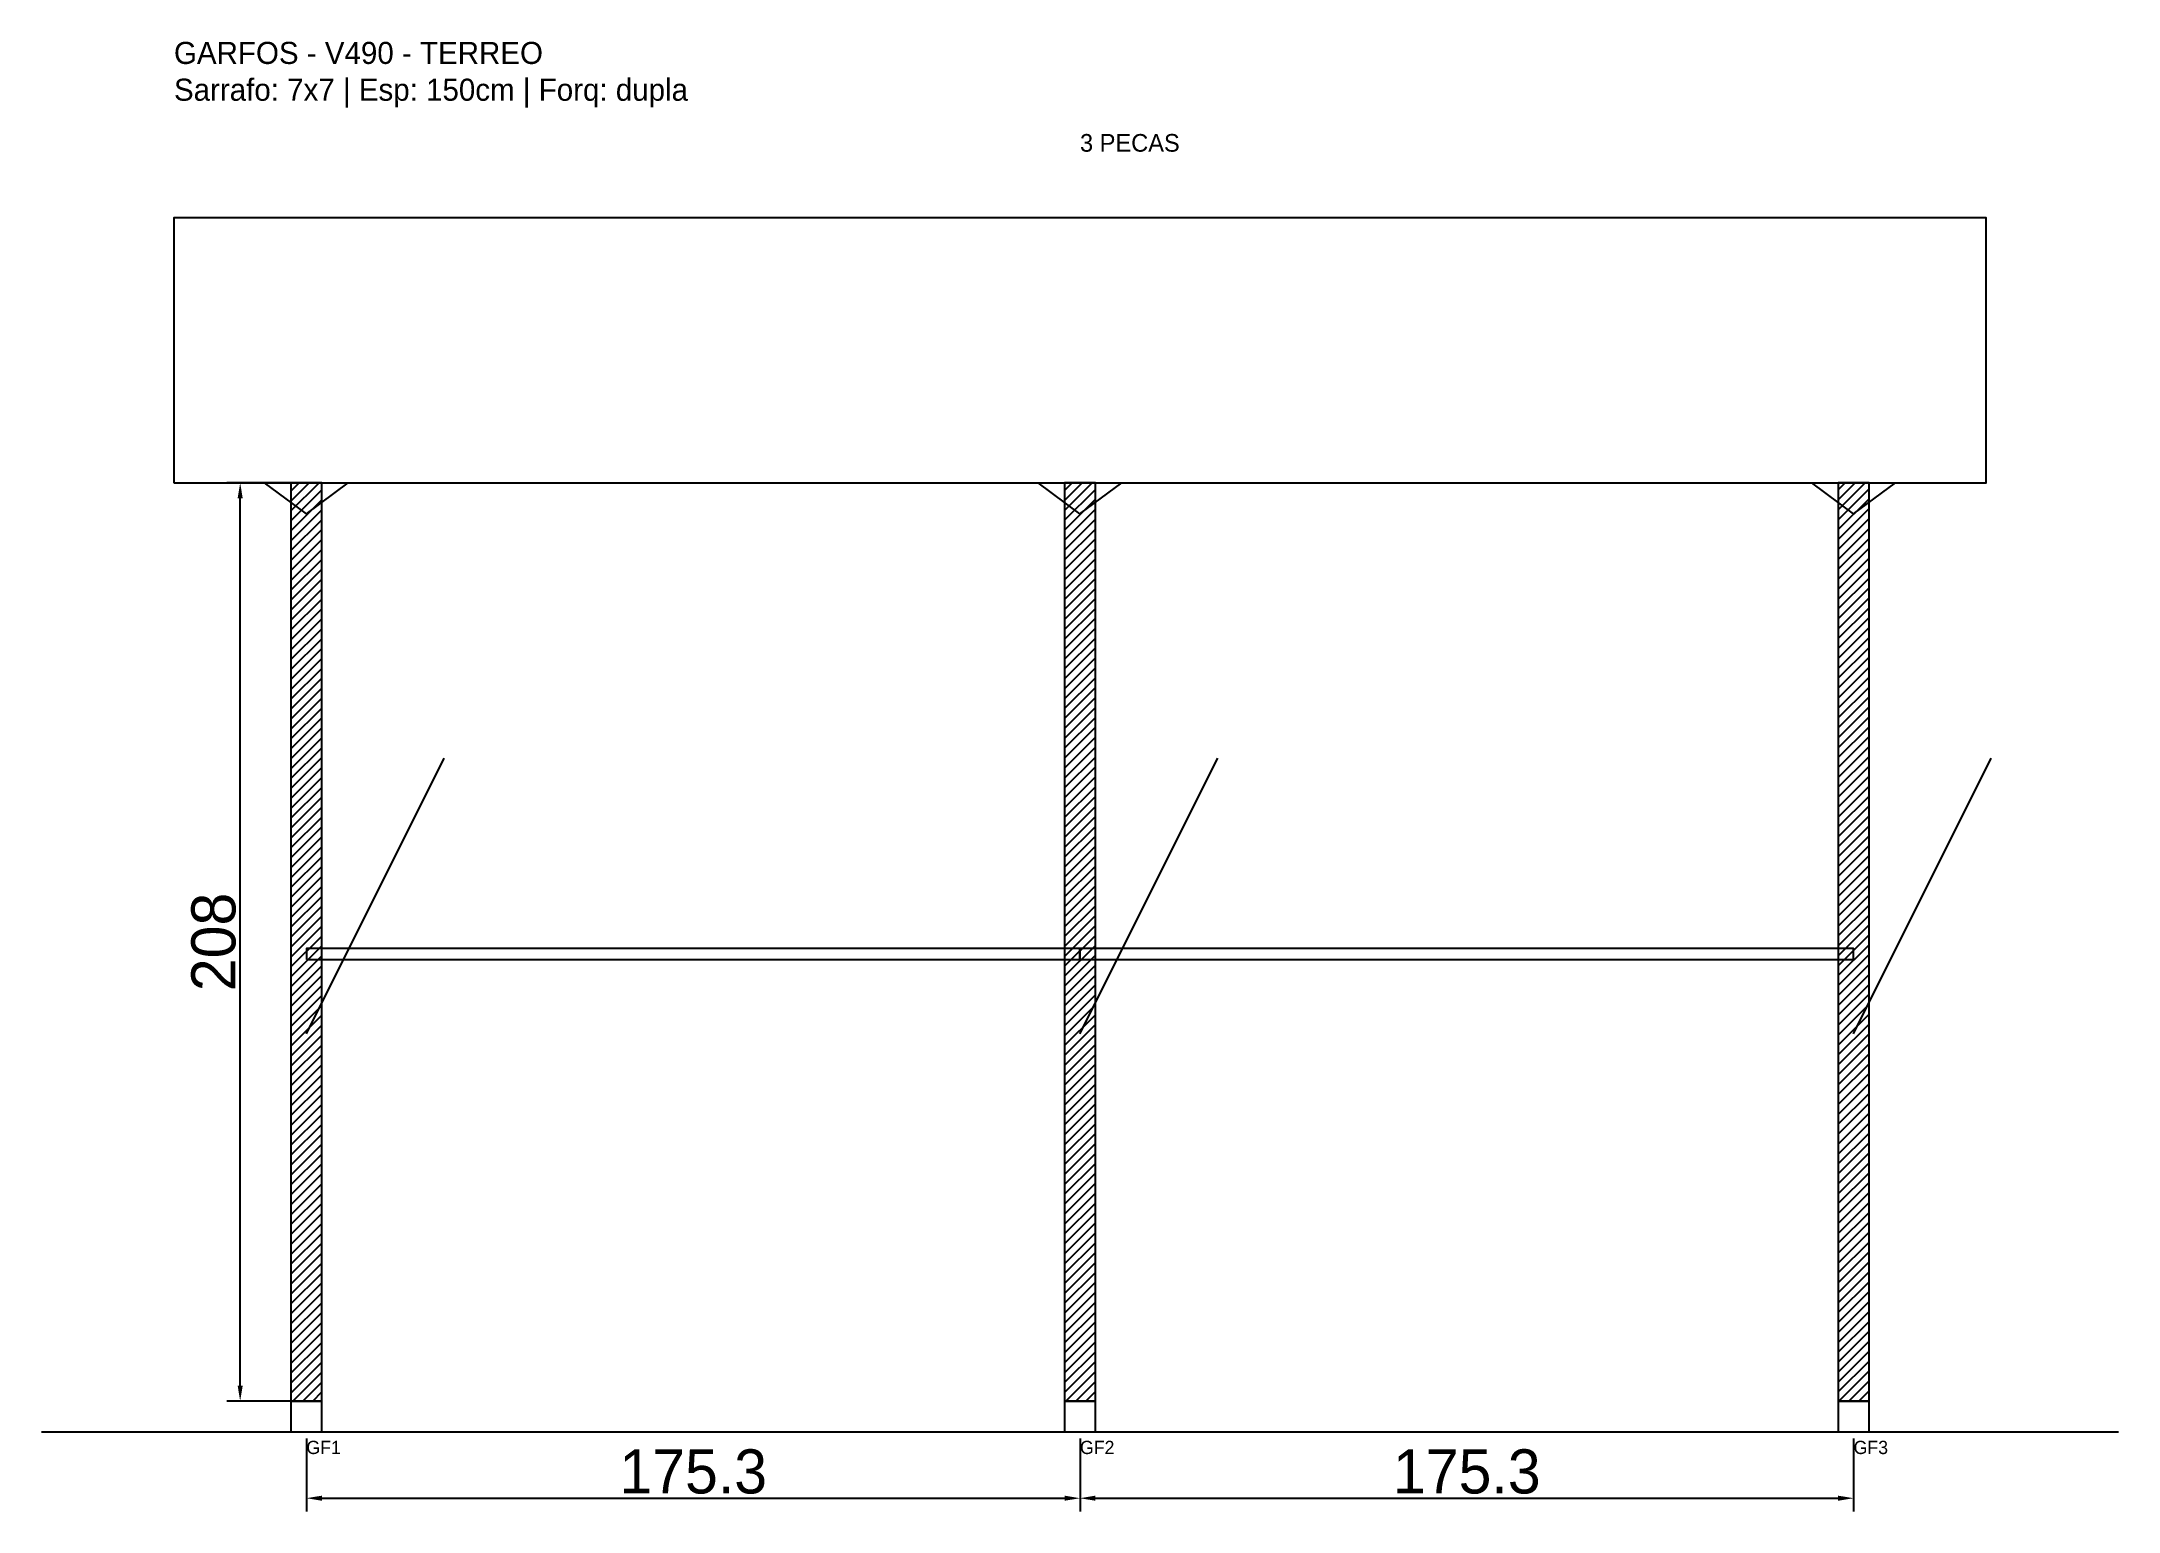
# Model space of a CAD drawing. Header units: metres. Extents: x -30 to 441, y -25 to 308.
import ezdxf

# ---------------------------------------------------------------- set-up
doc = ezdxf.new("R2010")
doc.units = ezdxf.units.M
for name, color, linetype in [('BARRA_ANCORAGEM', 1, 'Continuous'), ('COTA', 241, 'Continuous'), ('GARFOS OK', 3, 'Continuous'), ('NOME DA VIGA', 6, 'Continuous'), ('SARR_7x7', 40, 'Continuous'), ('TIRAS REESCORAMENTO', 252, 'Continuous'), ('VIGAS', 3, 'Continuous')]:
    doc.layers.add(name, color=color, linetype=linetype)
doc.dimstyles.new('EZ DXF', dxfattribs={"dimtxt": 10, "dimasz": 3.5, "dimexe": 3, "dimexo": 1.5, "dimgap": 1, "dimtad": 1, "dimdec": 1, "dimdsep": 46, "dimcen": 2.5, "dimazin": 3, "dimtfac": 1, "dimtmove": 0, "dimatfit": 3})

msp = doc.modelspace()

# ---------------------------------------------------------------- hatches: boundary and pattern name
at = {"layer": 'COTA'}
h = msp.add_hatch(dxfattribs=at)
h.set_pattern_fill('ANSI31', scale=0.5)
h.paths.add_polyline_path([(26.5, 0), (33.5, 0), (33.5, 208), (26.5, 208)])
h = msp.add_hatch(dxfattribs=at)
h.set_pattern_fill('ANSI31', scale=0.5)
h.paths.add_polyline_path([(201.75, 0), (208.75, 0), (208.75, 208), (201.75, 208)])
h = msp.add_hatch(dxfattribs=at)
h.set_pattern_fill('ANSI31', scale=0.5)
h.paths.add_polyline_path([(377, 0), (384, 0), (384, 208), (377, 208)])

# ---------------------------------------------------------------- linework, layer by layer
at = {"layer": 'BARRA_ANCORAGEM'}
for p, q in [((30, 83.2), (61.2, 145.6)), ((205.25, 83.2), (236.45, 145.6)), ((380.5, 83.2), (411.7, 145.6))]:
    msp.add_line(p, q, dxfattribs=at)
at = {"layer": 'GARFOS OK'}
for p, q in [((30, 201), (20.5, 208)), ((20.5, 208), (39.5, 208)), ((30, 201), (39.5, 208)), ((205.25, 201), (195.75, 208)), ((195.75, 208), (214.75, 208)), ((205.25, 201), (214.75, 208)), ((380.5, 201), (371, 208)), ((371, 208), (390, 208)), ((380.5, 201), (390, 208))]:
    msp.add_line(p, q, dxfattribs=at)
at = {"layer": 'GARFOS OK', "linetype": 'CONTINUOUS'}
msp.add_line((-30, -7), (440.5, -7), dxfattribs=at)
at = {"layer": 'GARFOS OK'}
for points in [[(26.5, 0), (33.5, 0), (33.5, 208), (26.5, 208), (26.5, 0)], [(201.75, 0), (208.75, 0), (208.75, 208), (201.75, 208), (201.75, 0)], [(377, 0), (384, 0), (384, 208), (377, 208), (377, 0)]]:
    msp.add_lwpolyline(points, dxfattribs=at)
at = {"layer": 'SARR_7x7'}
for points in [[(26.5, -7), (33.5, -7), (33.5, 0), (26.5, 0), (26.5, -7)], [(201.75, -7), (208.75, -7), (208.75, 0), (201.75, 0), (201.75, -7)], [(377, -7), (384, -7), (384, 0), (377, 0), (377, -7)]]:
    msp.add_lwpolyline(points, dxfattribs=at)
at = {"layer": 'TIRAS REESCORAMENTO'}
for points in [[(30, 100), (205.25, 100), (205.25, 102.5), (30, 102.5), (30, 100)], [(205.25, 100), (380.5, 100), (380.5, 102.5), (205.25, 102.5), (205.25, 100)]]:
    msp.add_lwpolyline(points, dxfattribs=at)
at = {"layer": 'VIGAS'}
msp.add_lwpolyline([(0, 208), (410.5, 208), (410.5, 268), (0, 268), (0, 208)], dxfattribs=at)

# ---------------------------------------------------------------- texts
at = {"layer": 'NOME DA VIGA'}
for s, height, p in [('3 PECAS', 4, (205.25, 283)), ('GF1', 3, (30, -12)), ('GF2', 3, (205.25, -12)), ('GF3', 3, (380.5, -12))]:
    msp.add_text(s, height=height, dxfattribs=at).set_placement(p)
at = {"layer": 'NOME DA VIGA', "insert": (0, 293), "char_height": 5, "attachment_point": 7}
msp.add_mtext('GARFOS - V490 - TERREO\\PSarrafo: 7x7 | Esp: 150cm | Forq: dupla', dxfattribs=at)

# ---------------------------------------------------------------- dimensions: what is measured, and where the dimension line sits
at = {"layer": 'COTA'}
msp.add_linear_dim(base=(15, 0), p1=(30, 0), p2=(30, 208), angle=90, dimstyle='EZ DXF', dxfattribs=at).render()
for base, p1, p2 in [((30, -22), (30, -7), (205.25002, -7)), ((205.25002, -22), (205.25002, -7), (380.50003, -7))]:
    msp.add_linear_dim(base=base, p1=p1, p2=p2, dimstyle='EZ DXF', dxfattribs=at).render()

doc.saveas('drawing.dxf')
